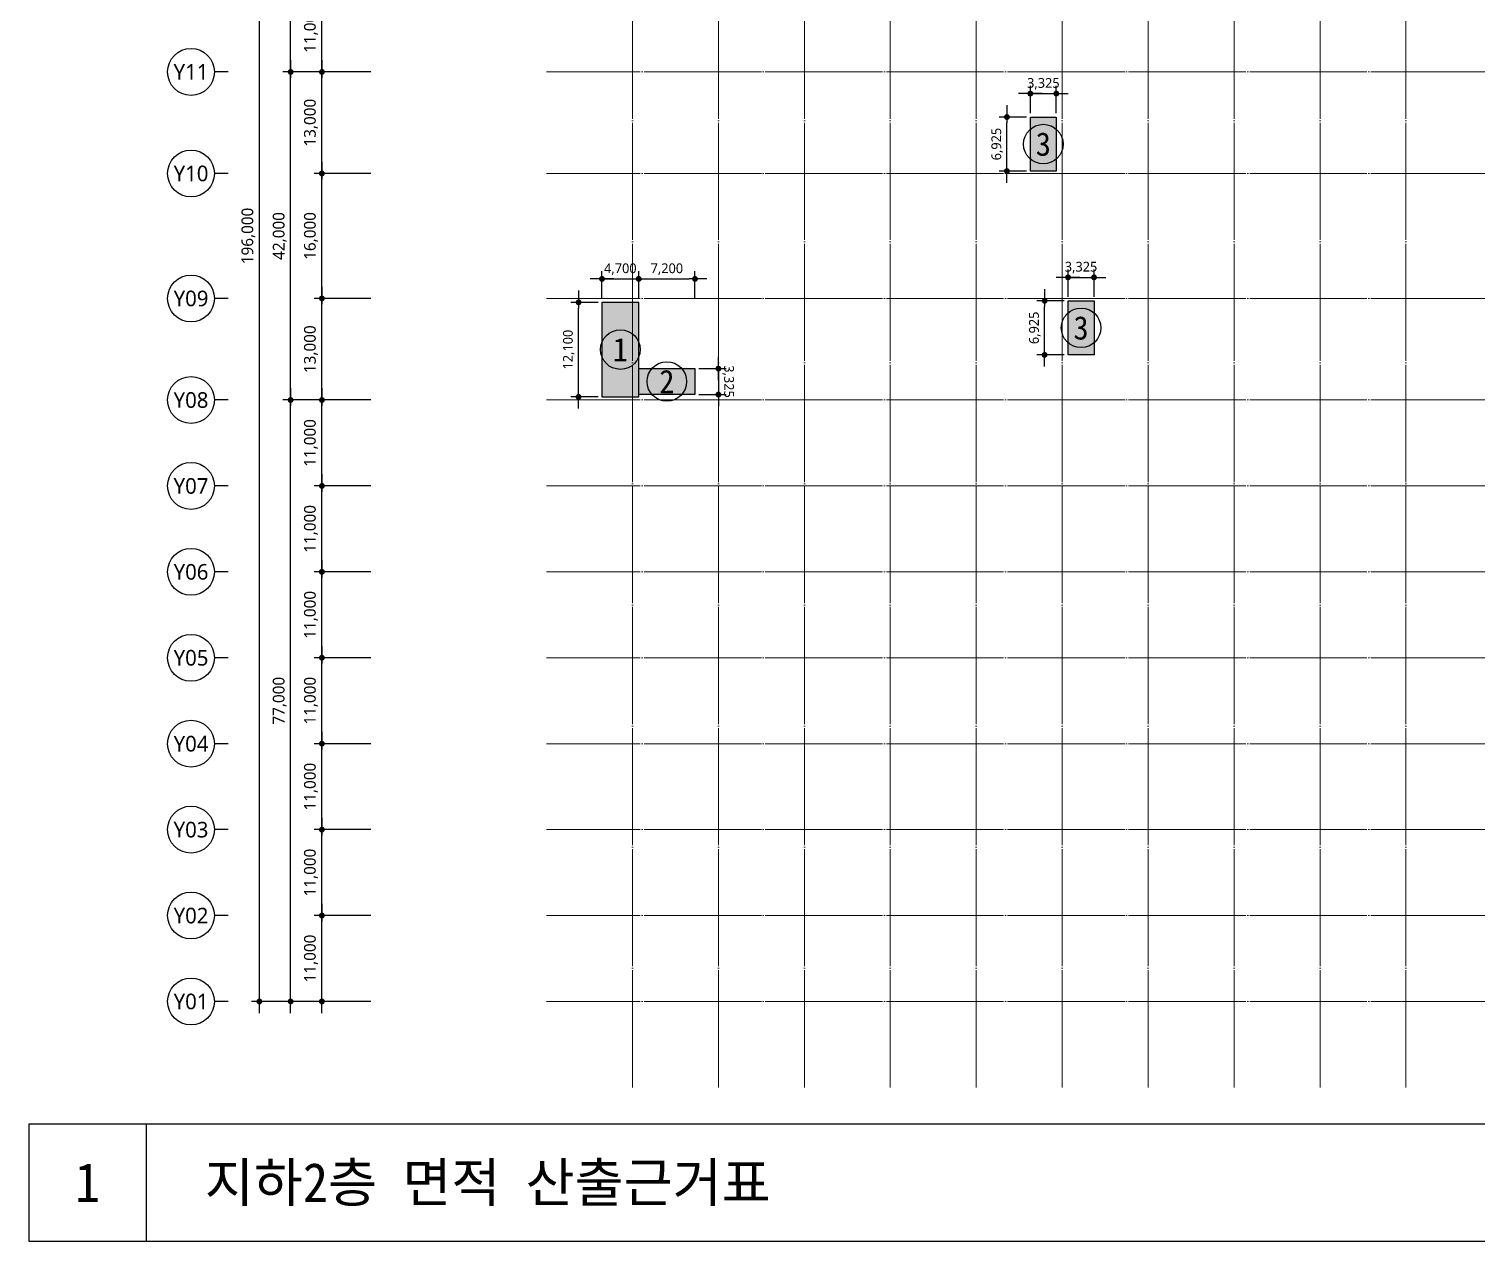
# Model space of a CAD drawing. Header units: millimetres. Extents: x 1877297 to 3504506, y 1389503 to 1925703.
# Drawn here: x 1877297 to 2062637, y 1657603 to 1812773 of the extents above; entities that cross this region are included whole.
import ezdxf
from ezdxf.enums import TextEntityAlignment as Align

# ---------------------------------------------------------------- set-up
doc = ezdxf.new("R2010")
doc.units = ezdxf.units.MM
doc.header["$LTSCALE"] = 5
doc.header["$MEASUREMENT"] = 0
doc.header["$PDSIZE"] = -10
doc.linetypes.add('CEN', pattern=[62, 60, -1, 0, -1])
doc.layers.get('0').update_dxf_attribs({"linetype": 'CONTINUOUS'})
doc.layers.get('Defpoints').update_dxf_attribs({"color": 153, "linetype": 'CONTINUOUS'})
for name, color, linetype, lineweight in [('A-AREA-LIN1', 4, 'CONTINUOUS', 25), ('A-AXIS-BUBL', 7, 'CONTINUOUS', 25), ('A-AXIS-LINE', 1, 'CEN', 15), ('A-DIMS', 7, 'CONTINUOUS', 25), ('A-MKXX-SYMB', 7, 'CONTINUOUS', 25), ('A-XXXX-HATC', 8, 'CONTINUOUS', 18), ('A-XXXX-TABL', 7, 'CONTINUOUS', 25), ('A-XXXX-TXT2', 3, 'CONTINUOUS', 25)]:
    doc.layers.add(name, color=color, linetype=linetype, lineweight=lineweight)
doc.styles.add('HY울릉도L', font='')
doc.styles.add('돋움', font='')
doc.styles.add('돋움체', font='')
doc.styles.add('맑은고딕', font='malgun.ttf')
doc.styles.get('HY울릉도L').set_extended_font_data('HYwulM')
doc.styles.get('돋움').set_extended_font_data('DotumChe')
doc.styles.get('돋움체').set_extended_font_data('DotumChe')
doc.dimstyles.new('CDIM', dxfattribs={"dimtxt": 3, "dimasz": 1.5, "dimexe": 2, "dimexo": 1, "dimgap": 1, "dimtad": 1, "dimdec": 0, "dimrnd": 0.5, "dimzin": 0, "dimdsep": 32, "dimlunit": 6, "dimtxsty": 'HY울릉도L', "dimblk1": '_CIDOT', "dimblk2": '_CIDOT', "dimsah": 1, "dimcen": 5.5, "dimclrd": 2, "dimclre": 2, "dimclrt": 7, "dimadec": 0, "dimazin": 0, "dimtfac": 1, "dimtdec": 0, "dimtix": 1, "dimtmove": 2, "dimatfit": 1, "dimldrblk": '_CIDOT', "dimfxl": 1, "dimtolj": 1, "dimtzin": 0, "dimlwd": -1, "dimarcsym": 0})

# ---------------------------------------------------------------- blocks, each defined once
blk = doc.blocks.new('면적중심선')
at = {"layer": 'A-AXIS-LINE', "ltscale": 50}
for points in [[(676821, 1781471), (676821, 1999471)], [(687821, 1781471), (687821, 1999471)], [(698821, 1781471), (698821, 1999471)], [(709821, 1781471), (709821, 1999471)], [(720821, 1781471), (720821, 1999471)], [(731821, 1781471), (731821, 1999471)], [(742821, 1781471), (742821, 1999471)], [(753821, 1781471), (753821, 1999471)], [(764821, 1781471), (764821, 1999471)], [(775821, 1781471), (775821, 1999471)], [(863821, 1911471), (665821, 1911471)], [(863821, 1898471), (665821, 1898471)], [(863821, 1882471), (665821, 1882471)], [(863821, 1869471), (665821, 1869471)], [(863821, 1858471), (665821, 1858471)], [(863821, 1847471), (665821, 1847471)], [(863821, 1836471), (665821, 1836471)], [(863821, 1825471), (665821, 1825471)], [(863821, 1814471), (665821, 1814471)], [(863821, 1803471), (665821, 1803471)], [(863821, 1792471), (665821, 1792471)]]:
    blk.add_lwpolyline(points, dxfattribs=at)
blk = doc.blocks.new('_CIDOT')
at = {"color": 0, "linetype": 'ByBlock'}
blk.add_line((2, 0), (-1, 0), dxfattribs=at)
at = {"color": 0, "linetype": 'ByBlock', "const_width": 0.5}
blk.add_lwpolyline([(-0.25, 0, 1), (0.25, 0, 1)], format="xyb", close=True, dxfattribs=at)
blk = doc.blocks.new('*D3')
at = {"layer": 'A-DIMS', "lineweight": -2, "transparency": 16777216}
for p, q in [((93193, 67121), (85943, 67121)), ((93193, 56121), (85943, 56121))]:
    blk.add_line(p, q, dxfattribs=at)
at = {"layer": 'A-DIMS', "transparency": 16777216}
blk.add_line((86943, 56871), (86943, 66371), dxfattribs=at)
at = {"layer": 'Defpoints', "color": 0, "transparency": 16777216}
for p in [(86943, 67121), (93693, 67121), (93693, 56121)]:
    blk.add_point(p, dxfattribs=at)
at = {"layer": 'A-DIMS', "transparency": 16777216, "xscale": 750, "yscale": 750, "zscale": 750}
for p, rotation in [((86943, 67121), 90), ((86943, 56121), 270)]:
    blk.add_blockref('_CIDOT', p, dxfattribs=dict(at, rotation=rotation))
at = {"layer": 'A-DIMS', "color": 3, "transparency": 16777216, "insert": (85538, 61621), "char_height": 1500, "attachment_point": 5, "rotation": 90, "style": '맑은고딕'}
blk.add_mtext('\\A1;11,000', dxfattribs=at)
blk = doc.blocks.new('*D4')
at = {"layer": 'A-DIMS', "lineweight": -2, "transparency": 16777216}
for p, q in [((93193, 78121), (85943, 78121)), ((93193, 67121), (85943, 67121))]:
    blk.add_line(p, q, dxfattribs=at)
at = {"layer": 'A-DIMS', "transparency": 16777216}
blk.add_line((86943, 67871), (86943, 77371), dxfattribs=at)
at = {"layer": 'Defpoints', "color": 0, "transparency": 16777216}
for p in [(86943, 78121), (93693, 78121), (93693, 67121)]:
    blk.add_point(p, dxfattribs=at)
at = {"layer": 'A-DIMS', "transparency": 16777216, "xscale": 750, "yscale": 750, "zscale": 750}
for p, rotation in [((86943, 78121), 90), ((86943, 67121), 270)]:
    blk.add_blockref('_CIDOT', p, dxfattribs=dict(at, rotation=rotation))
at = {"layer": 'A-DIMS', "color": 3, "transparency": 16777216, "insert": (85538, 72621), "char_height": 1500, "attachment_point": 5, "rotation": 90, "style": '맑은고딕'}
blk.add_mtext('\\A1;11,000', dxfattribs=at)
blk = doc.blocks.new('*D5')
at = {"layer": 'A-DIMS', "lineweight": -2, "transparency": 16777216}
for p, q in [((93193, 89121), (85943, 89121)), ((93193, 78121), (85943, 78121))]:
    blk.add_line(p, q, dxfattribs=at)
at = {"layer": 'A-DIMS', "transparency": 16777216}
blk.add_line((86943, 78871), (86943, 88371), dxfattribs=at)
at = {"layer": 'Defpoints', "color": 0, "transparency": 16777216}
for p in [(86943, 89121), (93693, 89121), (93693, 78121)]:
    blk.add_point(p, dxfattribs=at)
at = {"layer": 'A-DIMS', "transparency": 16777216, "xscale": 750, "yscale": 750, "zscale": 750}
for p, rotation in [((86943, 89121), 90), ((86943, 78121), 270)]:
    blk.add_blockref('_CIDOT', p, dxfattribs=dict(at, rotation=rotation))
at = {"layer": 'A-DIMS', "color": 3, "transparency": 16777216, "insert": (85538, 83621), "char_height": 1500, "attachment_point": 5, "rotation": 90, "style": '맑은고딕'}
blk.add_mtext('\\A1;11,000', dxfattribs=at)
blk = doc.blocks.new('*D6')
at = {"layer": 'A-DIMS', "lineweight": -2, "transparency": 16777216}
for p, q in [((93193, 100121), (85943, 100121)), ((93193, 89121), (85943, 89121))]:
    blk.add_line(p, q, dxfattribs=at)
at = {"layer": 'A-DIMS', "transparency": 16777216}
blk.add_line((86943, 89871), (86943, 99371), dxfattribs=at)
at = {"layer": 'Defpoints', "color": 0, "transparency": 16777216}
for p in [(86943, 100121), (93693, 100121), (93693, 89121)]:
    blk.add_point(p, dxfattribs=at)
at = {"layer": 'A-DIMS', "transparency": 16777216, "xscale": 750, "yscale": 750, "zscale": 750}
for p, rotation in [((86943, 100121), 90), ((86943, 89121), 270)]:
    blk.add_blockref('_CIDOT', p, dxfattribs=dict(at, rotation=rotation))
at = {"layer": 'A-DIMS', "color": 3, "transparency": 16777216, "insert": (85538, 94621), "char_height": 1500, "attachment_point": 5, "rotation": 90, "style": '맑은고딕'}
blk.add_mtext('\\A1;11,000', dxfattribs=at)
blk = doc.blocks.new('*D7')
at = {"layer": 'A-DIMS', "lineweight": -2, "transparency": 16777216}
for p, q in [((93193, 111121), (85943, 111121)), ((93193, 100121), (85943, 100121))]:
    blk.add_line(p, q, dxfattribs=at)
at = {"layer": 'A-DIMS', "transparency": 16777216}
blk.add_line((86943, 100871), (86943, 110371), dxfattribs=at)
at = {"layer": 'Defpoints', "color": 0, "transparency": 16777216}
for p in [(86943, 111121), (93693, 111121), (93693, 100121)]:
    blk.add_point(p, dxfattribs=at)
at = {"layer": 'A-DIMS', "transparency": 16777216, "xscale": 750, "yscale": 750, "zscale": 750}
for p, rotation in [((86943, 111121), 90), ((86943, 100121), 270)]:
    blk.add_blockref('_CIDOT', p, dxfattribs=dict(at, rotation=rotation))
at = {"layer": 'A-DIMS', "color": 3, "transparency": 16777216, "insert": (85538, 105621), "char_height": 1500, "attachment_point": 5, "rotation": 90, "style": '맑은고딕'}
blk.add_mtext('\\A1;11,000', dxfattribs=at)
blk = doc.blocks.new('*D8')
at = {"layer": 'A-DIMS', "lineweight": -2, "transparency": 16777216}
for p, q in [((93193, 122121), (85943, 122121)), ((93193, 111121), (85943, 111121))]:
    blk.add_line(p, q, dxfattribs=at)
at = {"layer": 'A-DIMS', "transparency": 16777216}
blk.add_line((86943, 111871), (86943, 121371), dxfattribs=at)
at = {"layer": 'Defpoints', "color": 0, "transparency": 16777216}
for p in [(86943, 122121), (93693, 122121), (93693, 111121)]:
    blk.add_point(p, dxfattribs=at)
at = {"layer": 'A-DIMS', "transparency": 16777216, "xscale": 750, "yscale": 750, "zscale": 750}
for p, rotation in [((86943, 122121), 90), ((86943, 111121), 270)]:
    blk.add_blockref('_CIDOT', p, dxfattribs=dict(at, rotation=rotation))
at = {"layer": 'A-DIMS', "color": 3, "transparency": 16777216, "insert": (85538, 116621), "char_height": 1500, "attachment_point": 5, "rotation": 90, "style": '맑은고딕'}
blk.add_mtext('\\A1;11,000', dxfattribs=at)
blk = doc.blocks.new('*D9')
at = {"layer": 'A-DIMS', "lineweight": -2, "transparency": 16777216}
for p, q in [((93193, 135121), (85943, 135121)), ((93193, 122121), (85943, 122121))]:
    blk.add_line(p, q, dxfattribs=at)
at = {"layer": 'A-DIMS', "transparency": 16777216}
blk.add_line((86943, 122871), (86943, 134371), dxfattribs=at)
at = {"layer": 'Defpoints', "color": 0, "transparency": 16777216}
for p in [(86943, 135121), (93693, 135121), (93693, 122121)]:
    blk.add_point(p, dxfattribs=at)
at = {"layer": 'A-DIMS', "transparency": 16777216, "xscale": 750, "yscale": 750, "zscale": 750}
for p, rotation in [((86943, 135121), 90), ((86943, 122121), 270)]:
    blk.add_blockref('_CIDOT', p, dxfattribs=dict(at, rotation=rotation))
at = {"layer": 'A-DIMS', "color": 3, "transparency": 16777216, "insert": (85538, 128621), "char_height": 1500, "attachment_point": 5, "rotation": 90, "style": '맑은고딕'}
blk.add_mtext('\\A1;13,000', dxfattribs=at)
blk = doc.blocks.new('*D10')
at = {"layer": 'A-DIMS', "lineweight": -2, "transparency": 16777216}
for p, q in [((93193, 151121), (85943, 151121)), ((93193, 135121), (85943, 135121))]:
    blk.add_line(p, q, dxfattribs=at)
at = {"layer": 'A-DIMS', "transparency": 16777216}
blk.add_line((86943, 135871), (86943, 150371), dxfattribs=at)
at = {"layer": 'Defpoints', "color": 0, "transparency": 16777216}
for p in [(86943, 151121), (93693, 151121), (93693, 135121)]:
    blk.add_point(p, dxfattribs=at)
at = {"layer": 'A-DIMS', "transparency": 16777216, "xscale": 750, "yscale": 750, "zscale": 750}
for p, rotation in [((86943, 151121), 90), ((86943, 135121), 270)]:
    blk.add_blockref('_CIDOT', p, dxfattribs=dict(at, rotation=rotation))
at = {"layer": 'A-DIMS', "color": 3, "transparency": 16777216, "insert": (85538, 143121), "char_height": 1500, "attachment_point": 5, "rotation": 90, "style": '맑은고딕'}
blk.add_mtext('\\A1;16,000', dxfattribs=at)
blk = doc.blocks.new('*D11')
at = {"layer": 'A-DIMS', "lineweight": -2, "transparency": 16777216}
for p, q in [((93193, 164121), (85943, 164121)), ((93193, 151121), (85943, 151121))]:
    blk.add_line(p, q, dxfattribs=at)
at = {"layer": 'A-DIMS', "transparency": 16777216}
blk.add_line((86943, 151871), (86943, 163371), dxfattribs=at)
at = {"layer": 'Defpoints', "color": 0, "transparency": 16777216}
for p in [(86943, 164121), (93693, 164121), (93693, 151121)]:
    blk.add_point(p, dxfattribs=at)
at = {"layer": 'A-DIMS', "transparency": 16777216, "xscale": 750, "yscale": 750, "zscale": 750}
for p, rotation in [((86943, 164121), 90), ((86943, 151121), 270)]:
    blk.add_blockref('_CIDOT', p, dxfattribs=dict(at, rotation=rotation))
at = {"layer": 'A-DIMS', "color": 3, "transparency": 16777216, "insert": (85538, 157621), "char_height": 1500, "attachment_point": 5, "rotation": 90, "style": '맑은고딕'}
blk.add_mtext('\\A1;13,000', dxfattribs=at)
blk = doc.blocks.new('*D12')
at = {"layer": 'A-DIMS', "lineweight": -2, "transparency": 16777216}
for p, q in [((93193, 175121), (85943, 175121)), ((93193, 164121), (85943, 164121))]:
    blk.add_line(p, q, dxfattribs=at)
at = {"layer": 'A-DIMS', "transparency": 16777216}
blk.add_line((86943, 164871), (86943, 174371), dxfattribs=at)
at = {"layer": 'Defpoints', "color": 0, "transparency": 16777216}
for p in [(86943, 175121), (93693, 175121), (93693, 164121)]:
    blk.add_point(p, dxfattribs=at)
at = {"layer": 'A-DIMS', "transparency": 16777216, "xscale": 750, "yscale": 750, "zscale": 750}
for p, rotation in [((86943, 175121), 90), ((86943, 164121), 270)]:
    blk.add_blockref('_CIDOT', p, dxfattribs=dict(at, rotation=rotation))
at = {"layer": 'A-DIMS', "color": 3, "transparency": 16777216, "insert": (85538, 169621), "char_height": 1500, "attachment_point": 5, "rotation": 90, "style": '맑은고딕'}
blk.add_mtext('\\A1;11,000', dxfattribs=at)
blk = doc.blocks.new('*D19')
at = {"layer": 'A-DIMS', "lineweight": -2, "transparency": 16777216}
for p, q in [((93193, 122121), (81943, 122121)), ((93193, 45121), (81943, 45121))]:
    blk.add_line(p, q, dxfattribs=at)
at = {"layer": 'A-DIMS', "transparency": 16777216}
blk.add_line((82943, 45871), (82943, 121371), dxfattribs=at)
at = {"layer": 'Defpoints', "color": 0, "transparency": 16777216}
for p in [(82943, 122121), (93693, 122121), (93693, 45121)]:
    blk.add_point(p, dxfattribs=at)
at = {"layer": 'A-DIMS', "transparency": 16777216, "xscale": 750, "yscale": 750, "zscale": 750}
for p, rotation in [((82943, 122121), 90), ((82943, 45121), 270)]:
    blk.add_blockref('_CIDOT', p, dxfattribs=dict(at, rotation=rotation))
at = {"layer": 'A-DIMS', "color": 3, "transparency": 16777216, "insert": (81542, 83621), "char_height": 1500, "attachment_point": 5, "rotation": 90, "style": '맑은고딕'}
blk.add_mtext('\\A1;77,000', dxfattribs=at)
blk = doc.blocks.new('*D20')
at = {"layer": 'A-DIMS', "lineweight": -2, "transparency": 16777216}
for p, q in [((93193, 241121), (77943, 241121)), ((93193, 45121), (77943, 45121))]:
    blk.add_line(p, q, dxfattribs=at)
at = {"layer": 'A-DIMS', "transparency": 16777216}
blk.add_line((78943, 45871), (78943, 240371), dxfattribs=at)
at = {"layer": 'Defpoints', "color": 0, "transparency": 16777216}
for p in [(78943, 241121), (93693, 241121), (93693, 45121)]:
    blk.add_point(p, dxfattribs=at)
at = {"layer": 'A-DIMS', "transparency": 16777216, "xscale": 750, "yscale": 750, "zscale": 750}
for p, rotation in [((78943, 241121), 90), ((78943, 45121), 270)]:
    blk.add_blockref('_CIDOT', p, dxfattribs=dict(at, rotation=rotation))
at = {"layer": 'A-DIMS', "color": 3, "transparency": 16777216, "insert": (77538, 143121), "char_height": 1500, "attachment_point": 5, "rotation": 90, "style": '맑은고딕'}
blk.add_mtext('\\A1;196,000', dxfattribs=at)
blk = doc.blocks.new('*D21')
at = {"layer": 'A-DIMS', "lineweight": -2, "transparency": 16777216}
for p, q in [((93193, 56121), (85943, 56121)), ((93193, 45121), (85943, 45121))]:
    blk.add_line(p, q, dxfattribs=at)
at = {"layer": 'A-DIMS', "transparency": 16777216}
blk.add_line((86943, 45871), (86943, 55371), dxfattribs=at)
at = {"layer": 'Defpoints', "color": 0, "transparency": 16777216}
for p in [(86943, 56121), (93693, 56121), (93693, 45121)]:
    blk.add_point(p, dxfattribs=at)
at = {"layer": 'A-DIMS', "transparency": 16777216, "xscale": 750, "yscale": 750, "zscale": 750}
for p, rotation in [((86943, 56121), 90), ((86943, 45121), 270)]:
    blk.add_blockref('_CIDOT', p, dxfattribs=dict(at, rotation=rotation))
at = {"layer": 'A-DIMS', "color": 3, "transparency": 16777216, "insert": (85538, 50621), "char_height": 1500, "attachment_point": 5, "rotation": 90, "style": '맑은고딕'}
blk.add_mtext('\\A1;11,000', dxfattribs=at)
blk = doc.blocks.new('*D22')
at = {"layer": 'A-DIMS', "lineweight": -2, "transparency": 16777216}
for p, q in [((93193, 164121), (81943, 164121)), ((93193, 122121), (81943, 122121))]:
    blk.add_line(p, q, dxfattribs=at)
at = {"layer": 'A-DIMS', "transparency": 16777216}
blk.add_line((82943, 122871), (82943, 163371), dxfattribs=at)
at = {"layer": 'Defpoints', "color": 0, "transparency": 16777216}
for p in [(82943, 164121), (93693, 164121), (93693, 122121)]:
    blk.add_point(p, dxfattribs=at)
at = {"layer": 'A-DIMS', "transparency": 16777216, "xscale": 750, "yscale": 750, "zscale": 750}
for p, rotation in [((82943, 164121), 90), ((82943, 122121), 270)]:
    blk.add_blockref('_CIDOT', p, dxfattribs=dict(at, rotation=rotation))
at = {"layer": 'A-DIMS', "color": 3, "transparency": 16777216, "insert": (81542, 143121), "char_height": 1500, "attachment_point": 5, "rotation": 90, "style": '맑은고딕'}
blk.add_mtext('\\A1;42,000', dxfattribs=at)
blk = doc.blocks.new('*D23')
at = {"layer": 'A-DIMS', "lineweight": -2, "transparency": 16777216}
for p, q in [((93193, 241121), (81943, 241121)), ((93193, 164121), (81943, 164121))]:
    blk.add_line(p, q, dxfattribs=at)
at = {"layer": 'A-DIMS', "transparency": 16777216}
blk.add_line((82943, 164871), (82943, 240371), dxfattribs=at)
at = {"layer": 'Defpoints', "color": 0, "transparency": 16777216}
for p in [(82943, 241121), (93693, 241121), (93693, 164121)]:
    blk.add_point(p, dxfattribs=at)
at = {"layer": 'A-DIMS', "transparency": 16777216, "xscale": 750, "yscale": 750, "zscale": 750}
for p, rotation in [((82943, 241121), 90), ((82943, 164121), 270)]:
    blk.add_blockref('_CIDOT', p, dxfattribs=dict(at, rotation=rotation))
at = {"layer": 'A-DIMS', "color": 3, "transparency": 16777216, "insert": (81542, 202621), "char_height": 1500, "attachment_point": 5, "rotation": 90, "style": '맑은고딕'}
blk.add_mtext('\\A1;77,000', dxfattribs=at)
blk = doc.blocks.new('*D43')
at = {"layer": 'A-DIMS', "lineweight": -2, "transparency": 16777216}
for p, q in [((1950640, 1778273), (1950640, 1781773)), ((1955340, 1778273), (1955340, 1781773))]:
    blk.add_line(p, q, dxfattribs=at)
at = {"layer": 'A-DIMS', "transparency": 16777216}
for p, q in [((1949890, 1780773), (1949140, 1780773)), ((1950640, 1780773), (1955340, 1780773)), ((1956090, 1780773), (1956840, 1780773))]:
    blk.add_line(p, q, dxfattribs=at)
at = {"layer": 'Defpoints', "color": 0, "transparency": 16777216}
for p in [(1955340, 1780773), (1950640, 1777773), (1955340, 1777773)]:
    blk.add_point(p, dxfattribs=at)
at = {"layer": 'A-DIMS', "transparency": 16777216, "xscale": 750, "yscale": 750, "zscale": 750}
blk.add_blockref('_CIDOT', (1950640, 1780773), dxfattribs=at)
at = {"layer": 'A-DIMS', "transparency": 16777216, "xscale": 750, "yscale": 750, "zscale": 750, "rotation": 180}
blk.add_blockref('_CIDOT', (1955340, 1780773), dxfattribs=at)
at = {"layer": 'A-DIMS', "color": 3, "transparency": 16777216, "insert": (1952990, 1782024), "char_height": 1250, "attachment_point": 5, "style": '맑은고딕'}
blk.add_mtext('\\A1;4,700', dxfattribs=at)
blk = doc.blocks.new('*D44')
at = {"layer": 'A-DIMS', "lineweight": -2, "transparency": 16777216}
for p, q in [((1950140, 1777773), (1946640, 1777773)), ((1950140, 1765673), (1946640, 1765673))]:
    blk.add_line(p, q, dxfattribs=at)
at = {"layer": 'A-DIMS', "transparency": 16777216}
blk.add_line((1947640, 1766423), (1947640, 1777023), dxfattribs=at)
at = {"layer": 'Defpoints', "color": 0, "transparency": 16777216}
for p in [(1947640, 1777773), (1950640, 1777773), (1950640, 1765673)]:
    blk.add_point(p, dxfattribs=at)
at = {"layer": 'A-DIMS', "transparency": 16777216, "xscale": 750, "yscale": 750, "zscale": 750}
for p, rotation in [((1947640, 1777773), 90), ((1947640, 1765673), 270)]:
    blk.add_blockref('_CIDOT', p, dxfattribs=dict(at, rotation=rotation))
at = {"layer": 'A-DIMS', "color": 3, "transparency": 16777216, "insert": (1946386, 1771723), "char_height": 1250, "attachment_point": 5, "rotation": 90, "style": '맑은고딕'}
blk.add_mtext('\\A1;12,100', dxfattribs=at)
blk = doc.blocks.new('*D45')
at = {"layer": 'A-DIMS', "lineweight": -2, "transparency": 16777216}
for p, q in [((1955340, 1778273), (1955340, 1781773)), ((1962540, 1778273), (1962540, 1781773))]:
    blk.add_line(p, q, dxfattribs=at)
at = {"layer": 'A-DIMS', "transparency": 16777216}
blk.add_line((1956090, 1780773), (1961790, 1780773), dxfattribs=at)
at = {"layer": 'Defpoints', "color": 0, "transparency": 16777216}
for p in [(1962540, 1780773), (1955340, 1777773), (1962540, 1777773)]:
    blk.add_point(p, dxfattribs=at)
at = {"layer": 'A-DIMS', "transparency": 16777216, "xscale": 750, "yscale": 750, "zscale": 750, "rotation": 180}
blk.add_blockref('_CIDOT', (1955340, 1780773), dxfattribs=at)
at = {"layer": 'A-DIMS', "transparency": 16777216, "xscale": 750, "yscale": 750, "zscale": 750}
blk.add_blockref('_CIDOT', (1962540, 1780773), dxfattribs=at)
at = {"layer": 'A-DIMS', "color": 3, "transparency": 16777216, "insert": (1958940, 1782024), "char_height": 1250, "attachment_point": 5, "style": '맑은고딕'}
blk.add_mtext('\\A1;7,200', dxfattribs=at)
blk = doc.blocks.new('*D46')
at = {"layer": 'A-DIMS', "transparency": 16777216}
for p, q in [((1965540, 1770048), (1965540, 1770798)), ((1965540, 1769298), (1965540, 1765973)), ((1965540, 1765223), (1965540, 1764473))]:
    blk.add_line(p, q, dxfattribs=at)
at = {"layer": 'A-DIMS', "lineweight": -2, "transparency": 16777216}
for p, q in [((1963040, 1769298), (1966540, 1769298)), ((1963040, 1765973), (1966540, 1765973))]:
    blk.add_line(p, q, dxfattribs=at)
at = {"layer": 'Defpoints', "color": 0, "transparency": 16777216}
for p in [(1962540, 1769298), (1962540, 1765973), (1965540, 1765973)]:
    blk.add_point(p, dxfattribs=at)
at = {"layer": 'A-DIMS', "transparency": 16777216, "xscale": 750, "yscale": 750, "zscale": 750}
for p, rotation in [((1965540, 1769298), 270.0009743028297), ((1965540, 1765973), 90.00097430282963)]:
    blk.add_blockref('_CIDOT', p, dxfattribs=dict(at, rotation=rotation))
at = {"layer": 'A-DIMS', "color": 3, "transparency": 16777216, "insert": (1966791, 1767636), "char_height": 1250, "attachment_point": 5, "rotation": 270.00097, "style": '맑은고딕'}
blk.add_mtext('\\A1;3,325', dxfattribs=at)
blk = doc.blocks.new('*D47')
at = {"layer": 'A-DIMS', "lineweight": -2, "transparency": 16777216}
for p, q in [((2005465, 1801998), (2005465, 1805498)), ((2008790, 1801998), (2008790, 1805498))]:
    blk.add_line(p, q, dxfattribs=at)
at = {"layer": 'A-DIMS', "transparency": 16777216}
for p, q in [((2004715, 1804498), (2003965, 1804498)), ((2005465, 1804498), (2008790, 1804498)), ((2009540, 1804498), (2010290, 1804498))]:
    blk.add_line(p, q, dxfattribs=at)
at = {"layer": 'Defpoints', "color": 0, "transparency": 16777216}
for p in [(2008790, 1804498), (2005465, 1801498), (2008790, 1801498)]:
    blk.add_point(p, dxfattribs=at)
at = {"layer": 'A-DIMS', "transparency": 16777216, "xscale": 750, "yscale": 750, "zscale": 750}
blk.add_blockref('_CIDOT', (2005465, 1804498), dxfattribs=at)
at = {"layer": 'A-DIMS', "transparency": 16777216, "xscale": 750, "yscale": 750, "zscale": 750, "rotation": 180}
blk.add_blockref('_CIDOT', (2008790, 1804498), dxfattribs=at)
at = {"layer": 'A-DIMS', "color": 3, "transparency": 16777216, "insert": (2007128, 1805749), "char_height": 1250, "attachment_point": 5, "style": '맑은고딕'}
blk.add_mtext('\\A1;3,325', dxfattribs=at)
blk = doc.blocks.new('*D48')
at = {"layer": 'A-DIMS', "lineweight": -2, "transparency": 16777216}
for p, q in [((2004965, 1801498), (2001465, 1801498)), ((2004965, 1794573), (2001465, 1794573))]:
    blk.add_line(p, q, dxfattribs=at)
at = {"layer": 'A-DIMS', "transparency": 16777216}
blk.add_line((2002465, 1795323), (2002465, 1800748), dxfattribs=at)
at = {"layer": 'Defpoints', "color": 0, "transparency": 16777216}
for p in [(2002465, 1801498), (2005465, 1801498), (2005465, 1794573)]:
    blk.add_point(p, dxfattribs=at)
at = {"layer": 'A-DIMS', "transparency": 16777216, "xscale": 750, "yscale": 750, "zscale": 750}
for p, rotation in [((2002465, 1801498), 90), ((2002465, 1794573), 270)]:
    blk.add_blockref('_CIDOT', p, dxfattribs=dict(at, rotation=rotation))
at = {"layer": 'A-DIMS', "color": 3, "transparency": 16777216, "insert": (2001214, 1798036), "char_height": 1250, "attachment_point": 5, "rotation": 90, "style": '맑은고딕'}
blk.add_mtext('\\A1;6,925', dxfattribs=at)
blk = doc.blocks.new('*D49')
at = {"layer": 'A-DIMS', "lineweight": -2, "transparency": 16777216}
for p, q in [((2010290, 1778473), (2010290, 1781973)), ((2013615, 1778473), (2013615, 1781973))]:
    blk.add_line(p, q, dxfattribs=at)
at = {"layer": 'A-DIMS', "transparency": 16777216}
for p, q in [((2009540, 1780973), (2008790, 1780973)), ((2010290, 1780973), (2013615, 1780973)), ((2014365, 1780973), (2015115, 1780973))]:
    blk.add_line(p, q, dxfattribs=at)
at = {"layer": 'Defpoints', "color": 0, "transparency": 16777216}
for p in [(2013615, 1780973), (2010290, 1777973), (2013615, 1777973)]:
    blk.add_point(p, dxfattribs=at)
at = {"layer": 'A-DIMS', "transparency": 16777216, "xscale": 750, "yscale": 750, "zscale": 750}
blk.add_blockref('_CIDOT', (2010290, 1780973), dxfattribs=at)
at = {"layer": 'A-DIMS', "transparency": 16777216, "xscale": 750, "yscale": 750, "zscale": 750, "rotation": 180}
blk.add_blockref('_CIDOT', (2013615, 1780973), dxfattribs=at)
at = {"layer": 'A-DIMS', "color": 3, "transparency": 16777216, "insert": (2011953, 1782224), "char_height": 1250, "attachment_point": 5, "style": '맑은고딕'}
blk.add_mtext('\\A1;3,325', dxfattribs=at)
blk = doc.blocks.new('*D50')
at = {"layer": 'A-DIMS', "lineweight": -2, "transparency": 16777216}
for p, q in [((2009790, 1777973), (2006290, 1777973)), ((2009790, 1771048), (2006290, 1771048))]:
    blk.add_line(p, q, dxfattribs=at)
at = {"layer": 'A-DIMS', "transparency": 16777216}
blk.add_line((2007290, 1771798), (2007290, 1777223), dxfattribs=at)
at = {"layer": 'Defpoints', "color": 0, "transparency": 16777216}
for p in [(2007290, 1777973), (2010290, 1777973), (2010290, 1771048)]:
    blk.add_point(p, dxfattribs=at)
at = {"layer": 'A-DIMS', "transparency": 16777216, "xscale": 750, "yscale": 750, "zscale": 750}
for p, rotation in [((2007290, 1777973), 90), ((2007290, 1771048), 270)]:
    blk.add_blockref('_CIDOT', p, dxfattribs=dict(at, rotation=rotation))
at = {"layer": 'A-DIMS', "color": 3, "transparency": 16777216, "insert": (2006039, 1774511), "char_height": 1250, "attachment_point": 5, "rotation": 90, "style": '맑은고딕'}
blk.add_mtext('\\A1;6,925', dxfattribs=at)
blk = doc.blocks.new('DIM(210222)')
for p, q in [((74943, 164120.6), (73193, 164120.6)), ((74943, 151120.6), (73193, 151120.6)), ((74943, 135120.6), (73193, 135120.6)), ((74943, 122120.6), (73193, 122120.6)), ((74943, 111120.6), (73193, 111120.6)), ((74943, 100120.6), (73193, 100120.6)), ((74943, 89120.6), (73193, 89120.6)), ((74943, 78120.6), (73193, 78120.6)), ((74943, 67120.6), (73193, 67120.6)), ((74943, 56120.6), (73193, 56120.6)), ((74943, 45120.6), (73193, 45120.6))]:
    blk.add_line(p, q)
at = {"layer": 'A-AXIS-BUBL', "ltscale": 0.2}
for centre in [(70193, 164120.6), (70193, 151120.6), (70193, 135120.6), (70193, 122120.6), (70193, 111120.6), (70193, 100120.6), (70193, 89120.6), (70193, 78120.6), (70193, 67120.6), (70193, 56120.6), (70193, 45120.6)]:
    blk.add_circle(centre, 3000, dxfattribs=at)
at = {"layer": 'A-XXXX-TXT2', "ltscale": 0.2, "style": '맑은고딕'}
for s, p in [('Y11', (70193, 164120.6)), ('Y10', (70193, 151120.6)), ('Y09', (70193, 135120.6)), ('Y08', (70193, 122120.6)), ('Y07', (70193, 111120.6)), ('Y06', (70193, 100120.6)), ('Y05', (70193, 89120.6)), ('Y04', (70193, 78120.6)), ('Y03', (70193, 67120.6)), ('Y02', (70193, 56120.6)), ('Y01', (70193, 45120.6))]:
    blk.add_text(s, height=2000, dxfattribs=at).set_placement(p, align=Align.MIDDLE)
at = {"layer": 'A-DIMS'}
for p1, p2, distance, picture, middle in [((93693, 45120.6), (93693, 241120.6), 14750, '*D20', (77538.1, 143120.6)), ((93693, 164120.6), (93693, 241120.6), 10750, '*D23', (81542.2, 202620.6)), ((93693, 164120.6), (93693, 175120.6), 6750, '*D12', (85538.1, 169620.6)), ((93693, 122120.6), (93693, 164120.6), 10750, '*D22', (81542.2, 143120.6)), ((93693, 151120.6), (93693, 164120.6), 6750, '*D11', (85538.1, 157620.6)), ((93693, 135120.6), (93693, 151120.6), 6750, '*D10', (85538.1, 143120.6)), ((93693, 122120.6), (93693, 135120.6), 6750, '*D9', (85538.1, 128620.6)), ((93693, 45120.6), (93693, 122120.6), 10750, '*D19', (81542.2, 83620.6)), ((93693, 111120.6), (93693, 122120.6), 6750, '*D8', (85538.1, 116620.6)), ((93693, 100120.6), (93693, 111120.6), 6750, '*D7', (85538.1, 105620.6)), ((93693, 89120.6), (93693, 100120.6), 6750, '*D6', (85538.1, 94620.6)), ((93693, 78120.6), (93693, 89120.6), 6750, '*D5', (85538.1, 83620.6)), ((93693, 67120.6), (93693, 78120.6), 6750, '*D4', (85538.1, 72620.6)), ((93693, 56120.6), (93693, 67120.6), 6750, '*D3', (85538.1, 61620.6)), ((93693, 45120.6), (93693, 56120.6), 6750, '*D21', (85538.1, 50620.6))]:
    dim = blk.add_aligned_dim(p1=p1, p2=p2, distance=distance, dimstyle='CDIM', override={"dimscale": 500, "dimtxsty": '맑은고딕', "dimclrd": 256, "dimclre": 256, "dimclrt": 3}, dxfattribs=at)
    dim.commit()
    dim.dimension.update_dxf_attribs({"geometry": picture, "text_midpoint": middle})

msp = doc.modelspace()

# ---------------------------------------------------------------- hatches: boundary and pattern name
at = {"layer": 'A-XXXX-HATC'}
h = msp.add_hatch(color=256, dxfattribs=at)
h.dxf.hatch_style = 1
h.paths.add_polyline_path([(1950640.1, 1765673.4), (1955340.1, 1765673.4), (1955340.1, 1777773.4), (1950640.1, 1777773.4)])
h.paths.add_polyline_path([(1962540.1, 1765973.4), (1955340.1, 1765973.5), (1955340.1, 1769298.5), (1962540.1, 1769298.4)])
h.paths.add_polyline_path([(2013615.1, 1771048.4), (2010290.1, 1771048.4), (2010290.1, 1777973.4), (2013615.1, 1777973.4)])
h.paths.add_polyline_path([(2008790.1, 1794573.4), (2005465.1, 1794573.4), (2005465.1, 1801498.4), (2008790.1, 1801498.4)])
h.paths.add_polyline_path([(2071465.1, 1801498.4), (2074790.1, 1801498.4), (2074790.1, 1794573.4), (2071465.1, 1794573.4)])
h.paths.add_polyline_path([(2076290.1, 1777973.4), (2079615.1, 1777973.4), (2079615.1, 1771048.4), (2076290.1, 1771048.4)])
h.paths.add_polyline_path([(2122540.1, 1806573.4), (2129740.1, 1806573.4), (2129740.1, 1803248.4), (2122540.1, 1803248.4)])
h.paths.add_polyline_path([(2134440.1, 1806873.4), (2129740.1, 1806873.4), (2129740.1, 1794773.4), (2134440.1, 1794773.4)])

# ---------------------------------------------------------------- linework, layer by layer
at = {"layer": 'A-AREA-LIN1'}
for points in [[(2008790.1, 1794573.4), (2005465.1, 1794573.4), (2005465.1, 1801498.4), (2008790.1, 1801498.4)], [(1950640.1, 1765673.4), (1955340.1, 1765673.4), (1955340.1, 1777773.4), (1950640.1, 1777773.4)], [(2013615.1, 1771048.4), (2010290.1, 1771048.4), (2010290.1, 1777973.4), (2013615.1, 1777973.4)], [(1962540.1, 1765973.4), (1955340.1, 1765973.5), (1955340.1, 1769298.5), (1962540.1, 1769298.4)]]:
    msp.add_lwpolyline(points, close=True, dxfattribs=at)
at = {"layer": 'A-MKXX-SYMB'}
for centre in [(2007127.6, 1798035.9), (2011952.6, 1774510.9), (1952990.1, 1771723.4), (1958940.1, 1767635.9)]:
    msp.add_circle(centre, 2530.8, dxfattribs=at)
at = {"layer": 'A-XXXX-TABL'}
for p, q in [((1877297, 1672602.8), (2596047, 1672602.8)), ((1877297, 1672602.8), (1877297, 1657602.8)), ((1892297, 1672602.8), (1892297, 1657602.8)), ((1877297, 1657602.8), (2596047, 1657602.8))]:
    msp.add_line(p, q, dxfattribs=at)

# ---------------------------------------------------------------- block references
for name, p in [('DIM(210222)', (1827847, 1643152.8)), ('면적중심선', (1277719, -104197.1))]:
    msp.add_blockref(name, p)

# ---------------------------------------------------------------- texts
at = {"layer": 'A-XXXX-TXT2'}
for s, height, style, p in [('3', 3000, '돋움체', (2007127.6, 1798035.9)), ('3', 3000, '돋움체', (2011952.6, 1774510.9)), ('1', 3000, '돋움체', (1952990.1, 1771723.4)), ('2', 3000, '돋움체', (1958940.1, 1767635.9)), ('1', 5000, '돋움', (1884797, 1665102.8))]:
    msp.add_text(s, height=height, dxfattribs=dict(at, style=style)).set_placement(p, align=Align.MIDDLE_CENTER)
at = {"layer": 'A-XXXX-TXT2', "style": '돋움'}
msp.add_text('지하2층 면적 산출근거표', height=5000, dxfattribs=at).set_placement((1899797, 1662602.8))

# ---------------------------------------------------------------- dimensions: what is measured, and where the dimension line sits
at = {"layer": 'A-DIMS'}
for p1, p2, distance, picture, middle in [((2005465.1, 1801498.4), (2008790.1, 1801498.4), 3000, '*D47', (2007127.6, 1805749.1)), ((2005465.1, 1794573.4), (2005465.1, 1801498.4), 3000, '*D48', (2001214.4, 1798035.9)), ((2010290.1, 1777973.4), (2013615.1, 1777973.4), 3000, '*D49', (2011952.6, 1782224.1)), ((1950640.1, 1777773.4), (1955340.1, 1777773.4), 3000, '*D43', (1952990.1, 1782024.1)), ((1955340.1, 1777773.4), (1962540.1, 1777773.4), 3000, '*D45', (1958940.1, 1782024.1)), ((1950640.1, 1765673.4), (1950640.1, 1777773.4), 3000, '*D44', (1946386, 1771723.4)), ((2010290.1, 1771048.4), (2010290.1, 1777973.4), 3000, '*D50', (2006039.4, 1774510.9)), ((1962540.1, 1769298.4), (1962540.1, 1765973.4), 2999.8, '*D46', (1966790.6, 1767636))]:
    dim = msp.add_aligned_dim(p1=p1, p2=p2, distance=distance, dimstyle='CDIM', override={"dimscale": 500, "dimtxt": 2.5, "dimtxsty": '맑은고딕', "dimclrd": 256, "dimclre": 256, "dimclrt": 3}, dxfattribs=at)
    dim.commit()
    dim.dimension.update_dxf_attribs({"geometry": picture, "text_midpoint": middle})

doc.saveas('drawing.dxf')
